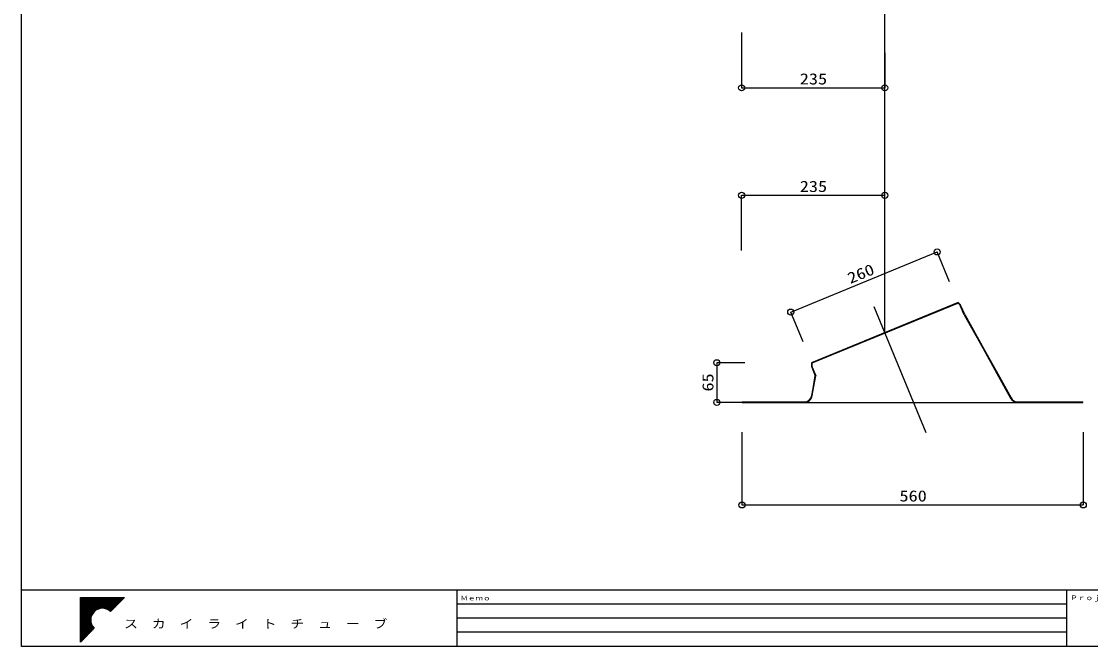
# Model space of a CAD drawing. Units: millimetres at full size. Extents: x -1447 to 1447, y -1005 to 1005.
# Drawn here: x -1447 to 308, y -1005 to 22 of the extents above; entities that cross this region are included whole.
import ezdxf
from ezdxf.enums import TextEntityAlignment as Align

# ---------------------------------------------------------------- set-up
doc = ezdxf.new("R2010")
doc.units = ezdxf.units.MM
doc.header["$LTSCALE"] = 7.9
for name, color, linetype in [('0-1___', 134, 'Continuous'), ('0-3__0-2_用紙フォ__マット_1_1_', 134, 'Continuous'), ('F-F', 134, 'Continuous')]:
    doc.layers.add(name, color=color, linetype=linetype)
doc.styles.add('ＭＳ ゴシック', font='')
doc.styles.get('ＭＳ ゴシック').set_extended_font_data('MS Gothic')

msp = doc.modelspace()

# ---------------------------------------------------------------- linework, layer by layer
at = {"layer": '0-1___', "color": 3}
for p, q in [((-1396.925, -911.252), (1446.625, -911.252)), ((-732.365, -911.252), (-732.365, -1003.282)), ((268.025, -911.252), (268.025, -1003.282))]:
    msp.add_line(p, q, dxfattribs=at)
at = {"layer": '0-1___', "color": 6}
for p, q in [((-732.266, -934.259), (268.025, -934.259)), ((-731.383, -957.267), (268.025, -957.267)), ((-732.266, -980.274), (268.025, -980.274))]:
    msp.add_line(p, q, dxfattribs=at)
at = {"layer": '0-1___', "color": 3}
msp.add_lwpolyline([(-1446.625, 1004.65), (1446.625, 1004.65), (1446.625, -1004.65), (-1446.625, -1004.65)], close=True, dxfattribs=at)
msp.add_lwpolyline([(-1446.625, -911.252), (1446.625, -911.252), (1446.625, -1003.282)], dxfattribs=at)
at = {"layer": '0-3__0-2_用紙フォ__マット_1_1_'}
for p, q in [((-1349.584, -924.024), (-1277.687, -924.024)), ((-1349.584, -997.606), (-1349.584, -924.024)), ((-1349.584, -925.444), (-1279.074, -925.444)), ((-1349.584, -926.864), (-1280.462, -926.864)), ((-1349.584, -928.284), (-1281.849, -928.284)), ((-1349.584, -929.704), (-1283.237, -929.704)), ((-1277.687, -924.024), (-1300.241, -947.107)), ((-1349.584, -931.124), (-1284.624, -931.124)), ((-1349.584, -932.544), (-1286.012, -932.544)), ((-1349.584, -933.964), (-1287.399, -933.964)), ((-1349.584, -935.384), (-1288.787, -935.384)), ((-1349.584, -936.804), (-1290.174, -936.804)), ((-1349.584, -938.224), (-1291.562, -938.224)), ((-1349.584, -939.644), (-1292.949, -939.644)), ((-1349.584, -941.064), (-1294.337, -941.064)), ((-1349.584, -942.484), (-1319.23, -942.484)), ((-1349.584, -943.904), (-1322.654, -943.904)), ((-1349.584, -945.324), (-1324.92, -945.324)), ((-1349.584, -946.744), (-1326.648, -946.744)), ((-1308.041, -942.484), (-1295.724, -942.484)), ((-1304.616, -943.904), (-1297.111, -943.904)), ((-1302.35, -945.324), (-1298.499, -945.324)), ((-1349.584, -948.164), (-1328.032, -948.164)), ((-1349.584, -949.584), (-1329.165, -949.584)), ((-1349.584, -951.004), (-1330.099, -951.004)), ((-1349.584, -952.424), (-1330.866, -952.424)), ((-1349.584, -953.844), (-1331.488, -953.844)), ((-1349.584, -955.264), (-1331.979, -955.264)), ((-1349.584, -956.684), (-1332.35, -956.684)), ((-1349.584, -958.104), (-1332.608, -958.104)), ((-1349.584, -959.524), (-1332.757, -959.524)), ((-1349.584, -960.944), (-1332.8, -960.944)), ((-1349.584, -962.364), (-1332.738, -962.364)), ((-1349.584, -963.784), (-1332.569, -963.784)), ((-1349.584, -965.204), (-1332.291, -965.204)), ((-1349.584, -966.624), (-1331.899, -966.624)), ((-1349.584, -968.044), (-1331.385, -968.044)), ((-1349.584, -969.464), (-1330.738, -969.464)), ((-1349.584, -970.884), (-1329.943, -970.884)), ((-1349.584, -972.304), (-1328.975, -972.304)), ((-1349.584, -973.724), (-1327.801, -973.724)), ((-1327.027, -974.521), (-1349.584, -997.606)), ((-1349.584, -975.144), (-1327.636, -975.144)), ((-1349.584, -976.564), (-1329.024, -976.564)), ((-1349.584, -977.984), (-1330.411, -977.984)), ((-1349.584, -979.404), (-1331.798, -979.404)), ((-1349.584, -980.824), (-1333.186, -980.824)), ((-1349.584, -982.244), (-1334.573, -982.244)), ((-1349.584, -983.664), (-1335.961, -983.664)), ((-1349.584, -985.084), (-1337.348, -985.084)), ((-1349.584, -986.504), (-1338.736, -986.504)), ((-1349.584, -987.924), (-1340.123, -987.924)), ((-1349.584, -989.344), (-1341.511, -989.344)), ((-1349.584, -990.764), (-1342.898, -990.764)), ((-1349.584, -992.184), (-1344.286, -992.184)), ((-1349.584, -993.604), (-1345.673, -993.604)), ((-1349.584, -995.024), (-1347.061, -995.024)), ((-1349.584, -996.444), (-1348.448, -996.444))]:
    msp.add_line(p, q, dxfattribs=at)
for start, end in [(45.66363, 224.51236), (224.51236, 225.66363)]:
    msp.add_arc((-1313.635, -960.815), 19.166, start, end, dxfattribs=at)
at = {"layer": 'F-F', "color": 7}
for p, q in [((-29.782, -489.756), (-29.782, 663.629)), ((-47.69, -446.159), (37.394, -653.303))]:
    msp.add_line(p, q, dxfattribs=at)
at = {"layer": 'F-F', "color": 4}
for p, q in [((-264.861, 3.17), (-264.861, -87.434)), ((-29.938, -29.767), (-29.938, -87.434)), ((-264.861, -87.434), (-29.938, -87.434)), ((-264.861, -354.466), (-264.861, -263.862)), ((-264.861, -263.862), (-29.938, -263.862)), ((-29.938, -321.529), (-29.938, -263.862)), ((-184.21, -455.479), (55.963, -356.825)), ((76.041, -405.706), (55.963, -356.825)), ((-164.131, -504.361), (-184.21, -455.479)), ((90.148, -440.051), (-150.024, -538.705)), ((-149.33, -538.86), (89.767, -440.651)), ((-259.755, -538.705), (-305.584, -538.705)), ((-305.584, -538.705), (-305.584, -603.818)), ((-259.755, -603.818), (-305.584, -603.818)), ((-162.2, -603.818), (188.254, -603.818)), ((-264.361, -652.505), (-264.361, -771.96)), ((295.639, -652.505), (295.639, -771.96)), ((-264.361, -771.96), (295.639, -771.96))]:
    msp.add_line(p, q, dxfattribs=at)
at = {"layer": 'F-F'}
for p, q in [((90.148, -440.051), (89.767, -440.651)), ((100.414, -459.781), (94.314, -445.751)), ((101.122, -459.432), (95.042, -445.449)), ((-149.33, -538.86), (-150.024, -538.705)), ((-149.667, -545.983), (-144.079, -560.169)), ((-148.939, -545.681), (-143.265, -560.086)), ((-263.861, -603.03), (-263.861, -603.818)), ((-263.861, -603.03), (-162.2, -603.03)), ((-263.861, -603.818), (-162.203, -603.818)), ((-162.203, -603.03), (-162.2, -603.03)), ((188.276, -603.03), (295.139, -603.03)), ((188.276, -603.818), (295.139, -603.818)), ((295.139, -603.818), (295.139, -603.03))]:
    msp.add_line(p, q, dxfattribs=at)
for points in [[(100.414, -459.781), (131.165, -515.227), (154.055, -556.477), (176.48, -596.875)], [(101.122, -459.432), (133.018, -516.943), (155.319, -557.132), (177.169, -596.493)], [(-149.684, -592.506), (-147.639, -580.749), (-144.079, -560.169)], [(-148.908, -592.641), (-146.823, -580.653), (-143.265, -560.086)], [(-148.663, -592.633), (-148.906, -592.641), (-148.908, -592.641)]]:
    msp.add_lwpolyline(points, dxfattribs=at)
at = {"layer": 'F-F', "color": 4}
for centre in [(-264.861, -87.434), (-29.938, -87.434), (-264.861, -263.862), (-29.938, -263.862), (55.963, -356.825), (-184.21, -455.479), (-305.584, -538.705), (-305.584, -603.818), (-264.361, -771.96), (295.639, -771.96)]:
    msp.add_circle(centre, 5, dxfattribs=at)
at = {"layer": 'F-F'}
for centre, radius, start, end in [((84.295, -450.107), 10.925, 23.5, 59.9424), ((84.615, -449.983), 11.369, 23.5, 60.87952), ((-139.089, -541.816), 11.369, 164.12048, 201.5), ((-138.774, -541.677), 10.925, 165.0576, 201.5), ((-162.201, -590.326), 13.492, 269.99034, 350.10666), ((-162.201, -590.326), 13.492, 270.00017, 350.11751), ((-162.2, -590.326), 12.704, 269.99971, 350.11788), ((188.276, -590.326), 13.492, 209.03901, 270.00014), ((188.276, -590.326), 12.704, 209.03927, 270.00005)]:
    msp.add_arc(centre, radius, start, end, dxfattribs=at)

# ---------------------------------------------------------------- texts
at = {"layer": '0-1___', "style": 'ＭＳ ゴシック', "width": 1.2}
for s, height, p in [('Ｍｅｍｏ', 7.372, (-726.339, -931.011)), ('Ｐｒｏｊｅｃｔ', 7.53, (274.051, -930.648))]:
    msp.add_text(s, height=height, dxfattribs=at).set_placement(p, align=Align.BOTTOM_LEFT)
at = {"layer": '0-1___', "color": 6, "style": 'ＭＳ ゴシック', "width": 1.2}
msp.add_text('ス\u3000カ\u3000イ\u3000ラ\u3000イ\u3000ト\u3000チ\u3000ュ\u3000ー\u3000ブ', height=13.89, dxfattribs=at).set_placement((-1278.089, -978.487), align=Align.BOTTOM_LEFT)
at = {"layer": 'F-F', "color": 4, "style": 'ＭＳ ゴシック', "width": 1.2}
for s, p in [('235', (-169.458, -87.434)), ('235', (-169.458, -263.862)), ('560', (-5.92, -771.96))]:
    msp.add_text(s, height=18.33, dxfattribs=at).set_placement(p, align=Align.BOTTOM_LEFT)
for s, rotation, p in [('260', 22.331, (-84.528, -414.534)), ('65', 90, (-305.584, -585.967))]:
    msp.add_text(s, height=18.33, rotation=rotation, dxfattribs=at).set_placement(p, align=Align.BOTTOM_LEFT)

doc.saveas('drawing.dxf')
